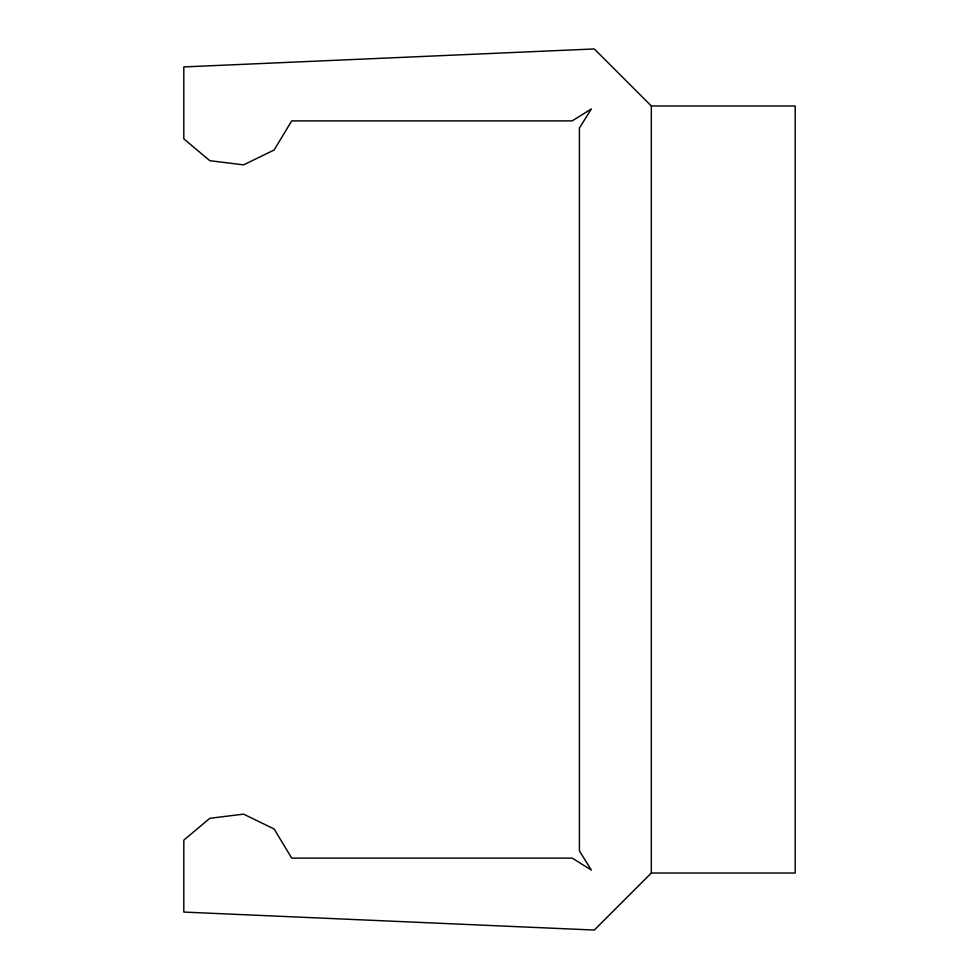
<?xml version="1.0" encoding="UTF-8"?>
<svg xmlns="http://www.w3.org/2000/svg" width="979" height="979" viewBox="0 0 979 979"><rect width="100%" height="100%" fill="white"/><g stroke="black" fill="none" stroke-linecap="round" stroke-linejoin="round"><path stroke-width="1.47" d="M651.329 873.023L594.302 930.05L183.807 912.073L183.807 840.141L209.849 818.297L243.587 814.136L274.157 829.017L291.705 858.118L572.213 858.118L591.365 870.086L579.409 850.935L579.409 128.065L591.365 108.914L572.213 120.882L291.705 120.882L274.157 149.983L243.587 164.864L209.849 160.703L183.807 138.859L183.807 66.927L594.302 48.95L651.329 105.977L651.329 873.023L795.193 873.023L795.193 105.977L651.329 105.977"/></g></svg>
